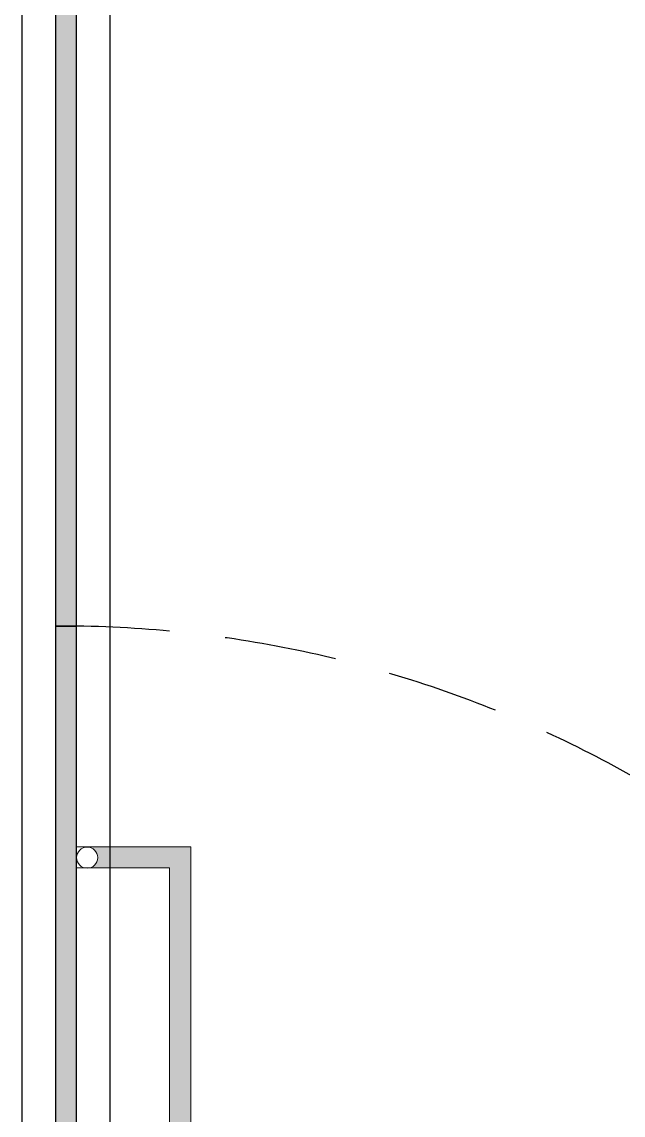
# Model space of a CAD drawing. Header units: millimetres. Extents: x 307301 to 459443, y -2888111 to -2805601.
# Drawn here: x 451618 to 451958, y -2881037 to -2880418 of the extents above; entities that cross this region are included whole.
import ezdxf

# ---------------------------------------------------------------- set-up
doc = ezdxf.new("R2010")
doc.units = ezdxf.units.MM
doc.header["$LTSCALE"] = 10
doc.header["$MEASUREMENT"] = 0
doc.linetypes.add('DASHED', pattern=[19.05, 12.7, -6.35])
doc.layers.add('A-FURN HATCH', color=7, linetype='Continuous', lineweight=0, true_color=0xffffff)
doc.layers.add('Door', color=4, linetype='Continuous', lineweight=9)
doc.layers.add('Furniture - Plan', color=3, linetype='Continuous')
doc.layers.add('GLASS', color=4, linetype='Continuous')

# ---------------------------------------------------------------- blocks, each defined once
blk = doc.blocks.new('sdytreytruy')
h = blk.add_hatch(color=256)
h.dxf.hatch_style = 1
h.set_gradient(color1=(128, 128, 128), one_color=1, tint=1)
h.paths.add_polyline_path([(-45395.58, -403093.55), (-45336.96, -403093.44, -0.414214), (-45342.96, -403087.44, -0.360844), (-45338.06, -403081.55), (-45383.58, -403081.55), (-45383.58, -402655.55), (-45330.98, -402655.55), (-45330.98, -402643.55), (-45395.58, -402643.55)])
at = {"layer": 'Furniture - Plan'}
h = blk.add_hatch(color=131, dxfattribs=at)
h.dxf.hatch_style = 1
h.paths.add_polyline_path([(-45330.98, -403218.55), (-45318.98, -403218.55), (-45318.98, -402518.55), (-45330.98, -402518.55)])
at = {"color": 6, "ltscale": 5}
for p, q in [((-45333.58, -403081.55), (-45330.98, -403081.55)), ((-45333.58, -403093.55), (-45330.98, -403093.55))]:
    blk.add_line(p, q, dxfattribs=at)
for points in [[(-45330.98, -402643.55), (-45395.58, -402643.55), (-45395.58, -403093.55), (-45330.98, -403093.55)], [(-45330.98, -402655.55), (-45383.58, -402655.55), (-45383.58, -403081.55), (-45330.98, -403081.55)]]:
    blk.add_lwpolyline(points, dxfattribs=at)
blk.add_circle((-45336.96, -403087.44), 6, dxfattribs=at)
at = {"layer": 'Furniture - Plan', "color": 131, "ltscale": 10}
blk.add_lwpolyline([(-45330.98, -403218.55), (-45318.98, -403218.55), (-45318.98, -402518.55), (-45330.98, -402518.55)], close=True, dxfattribs=at)
at = {"layer": 'Furniture - Plan', "color": 3, "linetype": 'DASHED', "ltscale": 0.5}
blk.add_arc((-45321.31, -402558.58), 660.04, 181.90707, 269.16053, dxfattribs=at)
blk = doc.blocks.new('*U90')
at = {"layer": 'GLASS'}
h = blk.add_hatch(color=131, dxfattribs=at)
h.dxf.hatch_style = 1
h.paths.add_polyline_path([(1311433.33, -244483.02), (1310653.27, -244483.02), (1310653.27, -244495.02), (1311433.33, -244495.02)])
at = {"layer": 'GLASS', "color": 131, "elevation": 0}
for points in [[(1309953.27, -244514.02), (1311433.33, -244514.02), (1311433.33, -244464.02), (1309953.27, -244464.02)], [(1311433.33, -244483.02), (1310653.27, -244483.02), (1310653.27, -244495.02), (1311433.33, -244495.02)]]:
    blk.add_lwpolyline(points, close=True, dxfattribs=at)
at = {"layer": 'Door', "rotation": 90.00000000000004}
blk.add_blockref('sdytreytruy', (907434.73, -199164.04, 0), dxfattribs=at)

msp = doc.modelspace()

# ---------------------------------------------------------------- block references
at = {"layer": 'A-FURN HATCH', "color": 3, "rotation": 90.00000000000001}
msp.add_blockref('*U90', (207153.51, -4191413.3, 0), dxfattribs=at)

doc.saveas('drawing.dxf')
